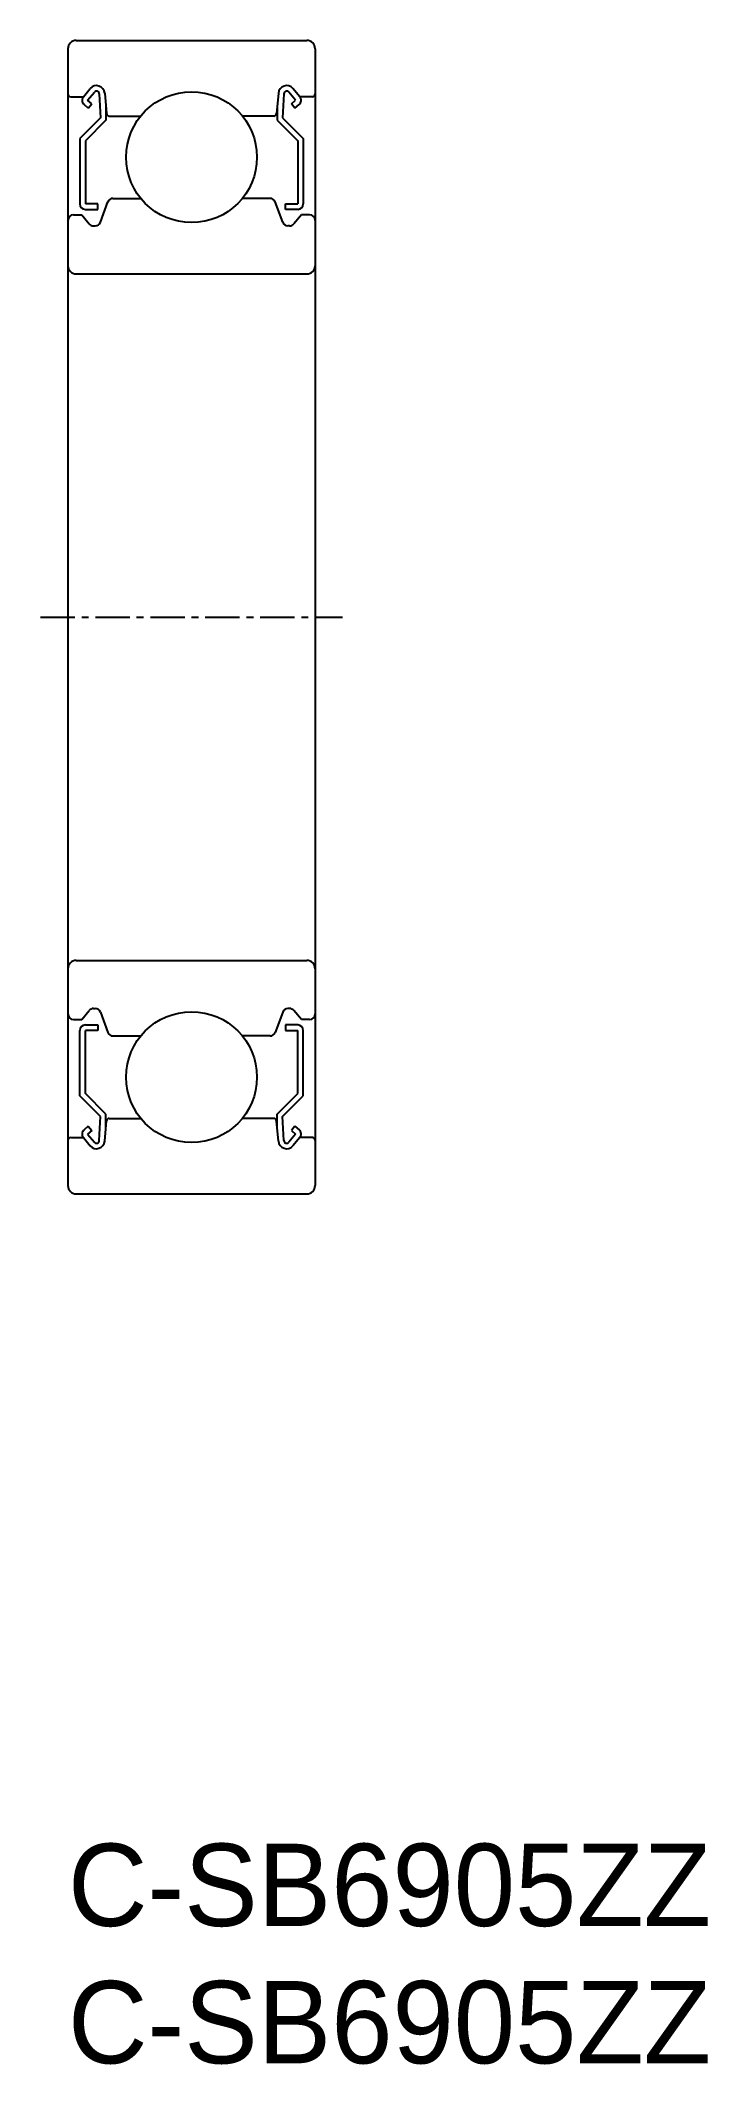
# Model space of a CAD drawing. Extents: x -1 to 23.3, y -8 to 65.7.
import ezdxf

# ---------------------------------------------------------------- set-up
doc = ezdxf.new("R2010")
doc.units = 0
doc.linetypes.add('CENTER', pattern=[2, 1.25, -0.25, 0.25, -0.25])
doc.layers.get('0').update_dxf_attribs({"linetype": 'CONTINUOUS'})
doc.layers.add('CENTER', color=1, linetype='CENTER')

msp = doc.modelspace()

# ---------------------------------------------------------------- linework, layer by layer
for p, q in [((0.3, 65.662), (8.7, 65.662)), ((0, 65.362), (0, 23.962)), ((9, 65.362), (9, 23.962)), ((0.1, 63.612), (0.56, 63.612)), ((0.56, 63.612), (0.81, 63.91)), ((0.713, 63.483), (0.963, 63.782)), ((0.866, 63.355), (0.713, 63.483)), ((1.14, 63.722), (1.183, 62.845)), ((1.338, 63.743), (1.403, 63.004)), ((7.662, 63.743), (7.597, 63.004)), ((7.86, 63.722), (7.817, 62.845)), ((8.287, 63.483), (8.037, 63.782)), ((8.134, 63.355), (8.287, 63.483)), ((8.44, 63.612), (8.19, 63.91)), ((8.9, 63.612), (8.44, 63.612)), ((1.183, 62.845), (0.433, 62.095)), ((0.738, 63.202), (0.585, 63.33)), ((1.383, 62.762), (0.633, 62.012)), ((0.738, 63.202), (0.866, 63.355)), ((1.383, 63.232), (1.383, 62.762)), ((1.503, 62.912), (2.651, 62.912)), ((7.497, 62.912), (6.349, 62.912)), ((7.617, 63.232), (7.617, 62.762)), ((7.617, 62.762), (8.367, 62.012)), ((7.817, 62.845), (8.567, 62.095)), ((8.262, 63.202), (8.134, 63.355)), ((8.262, 63.202), (8.415, 63.33)), ((0.433, 62.095), (0.433, 59.712)), ((0.633, 62.012), (0.633, 59.712)), ((8.367, 62.012), (8.367, 59.712)), ((8.567, 62.095), (8.567, 59.712)), ((1.083, 59.712), (0.633, 59.712)), ((1.083, 59.512), (1.083, 59.712)), ((1.182, 59.044), (1.45, 59.781)), ((1.638, 59.912), (2.651, 59.912)), ((7.362, 59.912), (6.349, 59.912)), ((7.818, 59.044), (7.55, 59.781)), ((7.917, 59.512), (7.917, 59.712)), ((7.917, 59.712), (8.367, 59.712)), ((0.2, 59.312), (0.5, 59.312)), ((0.5, 59.312), (0.776, 58.984)), ((0.633, 59.512), (1.083, 59.512)), ((8.367, 59.512), (7.917, 59.512)), ((8.5, 59.312), (8.224, 58.984)), ((8.8, 59.312), (8.5, 59.312)), ((0.929, 58.912), (0.994, 58.912)), ((8.071, 58.912), (8.006, 58.912)), ((0.3, 57.162), (8.7, 57.162)), ((0.3, 32.162), (8.7, 32.162)), ((0.5, 30.012), (0.776, 30.341)), ((0.929, 30.412), (0.994, 30.412)), ((1.182, 30.281), (1.45, 29.544)), ((7.818, 30.281), (7.55, 29.544)), ((8.071, 30.412), (8.006, 30.412)), ((8.5, 30.012), (8.224, 30.341)), ((0.2, 30.012), (0.5, 30.012)), ((0.433, 27.229), (0.433, 29.612)), ((0.633, 29.812), (1.083, 29.812)), ((0.633, 27.312), (0.633, 29.612)), ((1.083, 29.612), (0.633, 29.612)), ((1.083, 29.812), (1.083, 29.612)), ((7.917, 29.812), (7.917, 29.612)), ((8.367, 29.812), (7.917, 29.812)), ((7.917, 29.612), (8.367, 29.612)), ((8.367, 27.312), (8.367, 29.612)), ((8.8, 30.012), (8.5, 30.012)), ((8.567, 27.229), (8.567, 29.612)), ((1.638, 29.412), (2.651, 29.412)), ((1.891, 29.412), (1.891, 29.413)), ((2.144, 29.412), (2.144, 29.412)), ((7.362, 29.412), (6.349, 29.412)), ((1.383, 26.562), (0.633, 27.312)), ((7.617, 26.562), (8.367, 27.312)), ((1.183, 26.479), (0.433, 27.229)), ((1.383, 26.092), (1.383, 26.562)), ((7.617, 26.092), (7.617, 26.562)), ((7.817, 26.479), (8.567, 27.229)), ((0.738, 26.122), (0.585, 25.994)), ((0.866, 25.969), (0.713, 25.841)), ((0.713, 25.841), (0.963, 25.543)), ((0.738, 26.122), (0.866, 25.969)), ((1.14, 25.603), (1.183, 26.479)), ((1.338, 25.582), (1.403, 26.321)), ((1.503, 26.412), (2.651, 26.412)), ((7.497, 26.412), (6.349, 26.412)), ((7.662, 25.582), (7.597, 26.321)), ((7.86, 25.603), (7.817, 26.479)), ((8.287, 25.841), (8.037, 25.543)), ((8.262, 26.122), (8.134, 25.969)), ((8.134, 25.969), (8.287, 25.841)), ((8.262, 26.122), (8.415, 25.994)), ((0.1, 25.712), (0.56, 25.712)), ((0.56, 25.712), (0.81, 25.415)), ((8.44, 25.712), (8.19, 25.415)), ((8.9, 25.712), (8.44, 25.712)), ((0.3, 23.662), (8.7, 23.662))]:
    msp.add_line(p, q)
for centre in [(4.5, 61.412), (4.5, 27.912)]:
    msp.add_circle(centre, 2.381)
for centre, radius, start, end in [((0.3, 65.362), 0.3, 90, 180), ((8.7, 65.362), 0.3, 0, 90), ((0.1, 63.712), 0.1, 180, 270), ((0.713, 63.484), 0.2, 140.00004, 230.0841), ((1.039, 63.717), 0.3, 4.99669, 140.00004), ((1.04, 63.717), 0.1, 2.81985, 140.001), ((7.961, 63.717), 0.3, 39.99996, 175.00331), ((7.96, 63.717), 0.1, 39.999, 177.18015), ((8.287, 63.484), 0.2, 309.9159, 39.99996), ((8.9, 63.712), 0.1, 270, 0), ((1.503, 63.012), 0.1, 184.99669, 270.0005), ((7.497, 63.012), 0.1, 269.9995, 355.00331), ((0.633, 59.712), 0.2, 180, 270), ((1.638, 59.712), 0.2, 90, 159.9919), ((7.362, 59.712), 0.2, 20.0081, 90), ((8.367, 59.712), 0.2, 270, 0), ((0.2, 59.112), 0.2, 90, 180), ((0.929, 59.112), 0.2, 219.99193, 270), ((0.994, 59.112), 0.2, 270, 339.9919), ((8.006, 59.112), 0.2, 200.0081, 270), ((8.071, 59.112), 0.2, 270, 320.00807), ((8.8, 59.112), 0.2, 0, 90), ((0.3, 57.462), 0.3, 180, 270), ((8.7, 57.462), 0.3, 270, 0), ((0.3, 31.862), 0.3, 90, 180), ((8.7, 31.862), 0.3, 0, 90), ((0.929, 30.212), 0.2, 90, 140.00807), ((0.994, 30.212), 0.2, 20.0081, 90), ((8.006, 30.212), 0.2, 90, 159.9919), ((8.071, 30.212), 0.2, 39.99193, 90), ((0.2, 30.212), 0.2, 180, 270), ((0.633, 29.612), 0.2, 90, 180), ((1.638, 29.612), 0.2, 200.0081, 270), ((7.362, 29.612), 0.2, 270, 339.9919), ((8.367, 29.612), 0.2, 0, 90), ((8.8, 30.212), 0.2, 270, 0), ((0.713, 25.841), 0.2, 129.9159, 219.99996), ((1.503, 26.312), 0.1, 89.9995, 175.00331), ((7.497, 26.312), 0.1, 4.99669, 90.0005), ((8.287, 25.841), 0.2, 320.00004, 50.0841), ((0.1, 25.612), 0.1, 90, 180), ((1.039, 25.608), 0.3, 219.99996, 355.00331), ((1.04, 25.607), 0.1, 219.999, 357.18015), ((7.961, 25.608), 0.3, 184.99669, 320.00004), ((7.96, 25.607), 0.1, 182.81985, 320.001), ((8.9, 25.612), 0.1, 0, 90), ((0.3, 23.962), 0.3, 180, 270), ((8.7, 23.962), 0.3, 270, 0)]:
    msp.add_arc(centre, radius, start, end)
at = {"layer": 'CENTER', "color": 1, "linetype": 'CENTER'}
msp.add_line((-1, 44.662), (10, 44.662), dxfattribs=at)

# ---------------------------------------------------------------- texts
at = {"color": 7, "linetype": 'CONTINUOUS'}
for p in [(0, -3), (0, -8)]:
    msp.add_text('C-SB6905ZZ', height=3, dxfattribs=at).set_placement(p)

doc.saveas('drawing.dxf')
